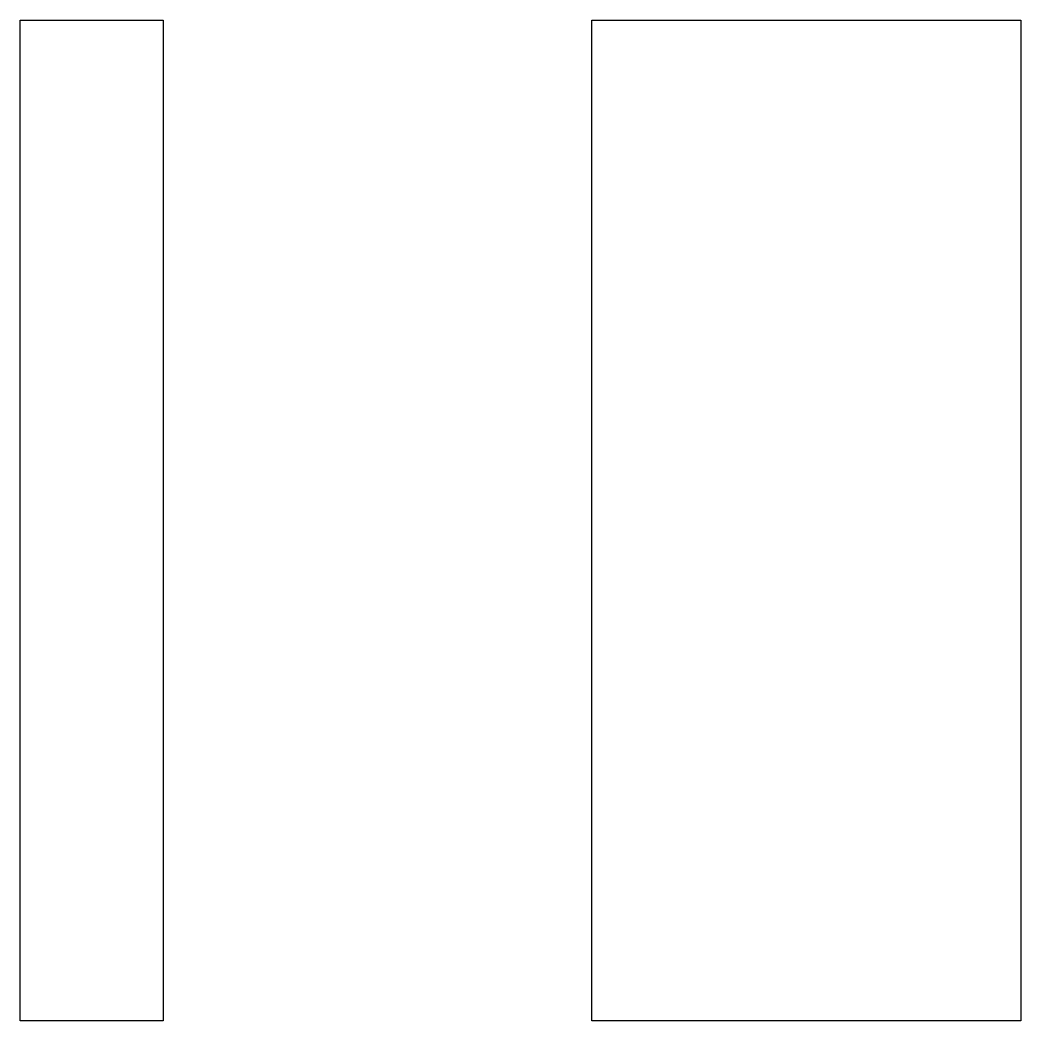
# Model space of a CAD drawing. Extents: x 0 to 224, y -224 to 0.
import ezdxf

# ---------------------------------------------------------------- set-up
doc = ezdxf.new("R2010")
doc.units = 0
doc.header["$MEASUREMENT"] = 0
doc.layers.add('Layer 1', color=7, linetype='Continuous')
picture_1 = doc.add_image_def('image1.png', size_in_pixel=(32, 224))
picture_2 = doc.add_image_def('image2.png', size_in_pixel=(32, 224))

msp = doc.modelspace()

# ---------------------------------------------------------------- pictures from other files: only their frames are drawn
at = {"layer": 'Layer 1'}
image = msp.add_image(picture_1, insert=(0, -224), size_in_units=(32, 224), dxfattribs=at)
image = msp.add_image(picture_2, insert=(128, -224), size_in_units=(96, 224), dxfattribs=at)

doc.saveas('drawing.dxf')
